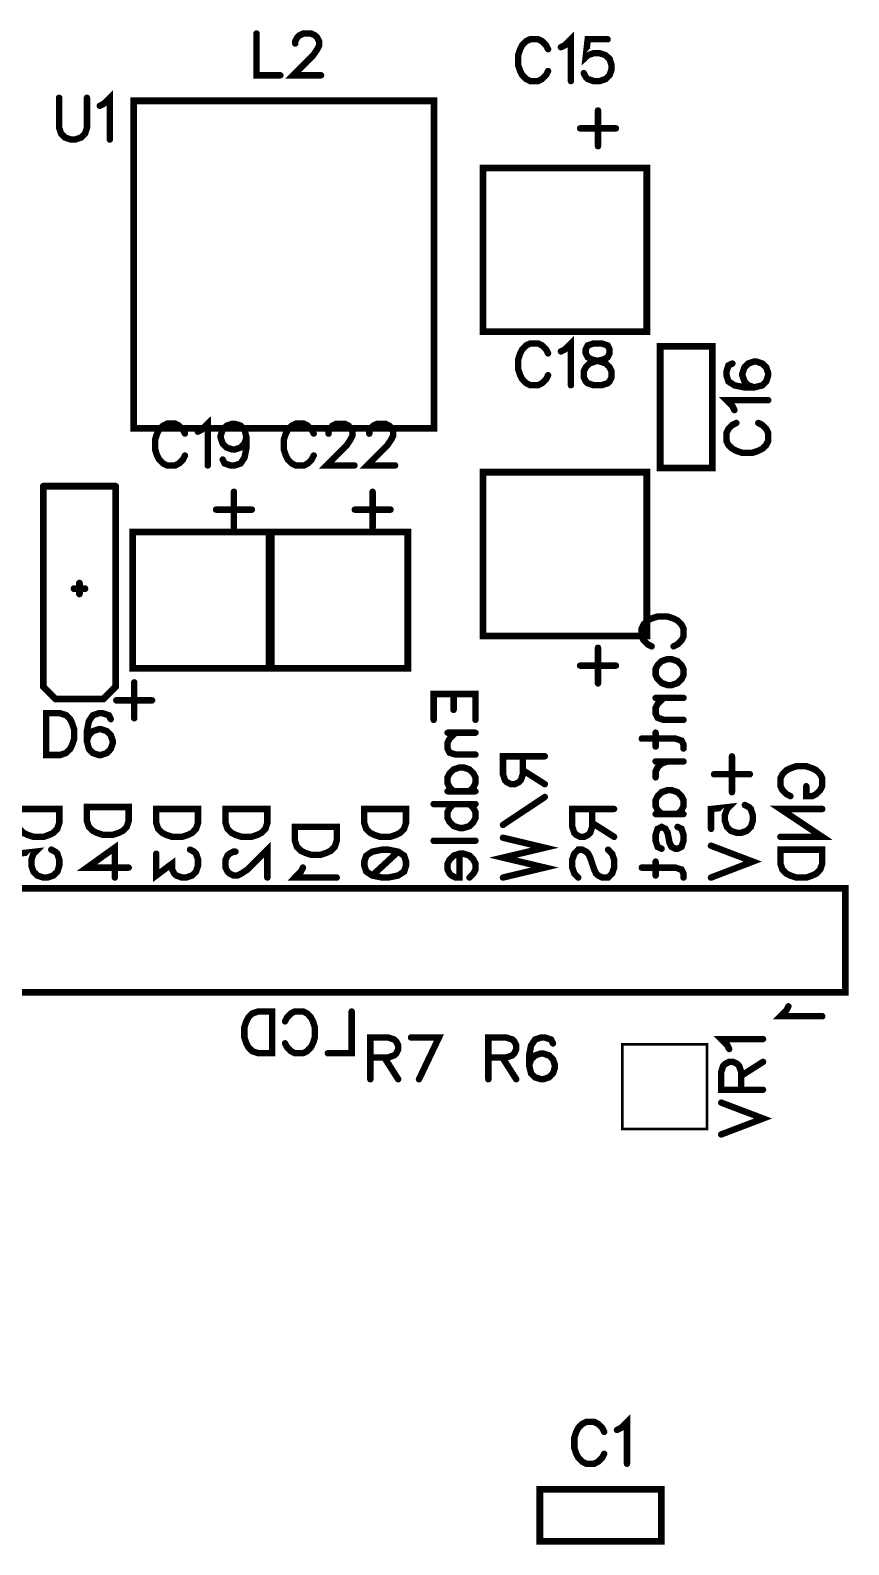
# Model space of a CAD drawing. Extents: x 0.01 to 6.15, y 0 to 8.66.
# Drawn here: x 1.729 to 2.909, y 6.451 to 8.636 of the extents above; entities that cross this region are included whole.
import ezdxf

# ---------------------------------------------------------------- set-up
doc = ezdxf.new("R2010")
doc.units = 0
doc.layers.add('Top_Silk', color=2, linetype='CONTINUOUS')

msp = doc.modelspace()

# ---------------------------------------------------------------- linework, layer by layer
at = {"layer": 'Top_Silk', "linetype": 'CONTINUOUS'}
for points, const_width in [([(2.0553, 8.6309), (2.0553, 8.5706), (2.0897, 8.5706)], 0.0093), ([(2.1111, 8.6165), (2.1111, 8.6194), (2.114, 8.6251), (2.1169, 8.628), (2.1226, 8.6308), (2.1341, 8.6308), (2.1398, 8.628), (2.1427, 8.6251), (2.1456, 8.6194), (2.1456, 8.6137), (2.1427, 8.6079), (2.1369, 8.5993), (2.1082, 8.5706), (2.1484, 8.5706)], 0.0093), ([(2.4942, 8.6111), (2.5, 8.614), (2.5086, 8.6226), (2.5086, 8.5623)], 0.0093), ([(2.4757, 8.6083), (2.4728, 8.614), (2.4671, 8.6198), (2.4614, 8.6226), (2.4499, 8.6226), (2.4441, 8.6198), (2.4384, 8.614), (2.4355, 8.6083), (2.4326, 8.5997), (2.4326, 8.5853), (2.4355, 8.5767), (2.4384, 8.571), (2.4441, 8.5653), (2.4499, 8.5623), (2.4614, 8.5623), (2.4671, 8.5653), (2.4728, 8.571), (2.4757, 8.5767)], 0.0093), ([(2.5616, 8.6226), (2.5329, 8.6226), (2.53, 8.5968), (2.5329, 8.5996), (2.5415, 8.6025), (2.5501, 8.6025), (2.5587, 8.5996), (2.5645, 8.5939), (2.5673, 8.5853), (2.5673, 8.5796), (2.5645, 8.571), (2.5587, 8.5652), (2.5501, 8.5623), (2.5415, 8.5623), (2.5329, 8.5652), (2.53, 8.5681), (2.5271, 8.5738)], 0.0093), ([(1.7706, 8.5382), (1.7706, 8.4951), (1.7735, 8.4865), (1.7793, 8.4808), (1.7879, 8.4779), (1.7936, 8.4779), (1.8022, 8.4808), (1.808, 8.4865), (1.8108, 8.4951), (1.8108, 8.5382)], 0.0093), ([(1.8294, 8.5266), (1.8351, 8.5296), (1.8437, 8.5381), (1.8437, 8.4779)], 0.0093), ([(1.8781, 8.5338), (2.3112, 8.5338), (2.3112, 8.0613), (1.8781, 8.0613), (1.8781, 8.5338)], 0.0098), ([(2.5477, 8.5199), (2.5477, 8.4683)], 0.0093), ([(2.5219, 8.4941), (2.5736, 8.4941)], 0.0093), ([(2.6181, 8.4369), (2.3819, 8.4369), (2.3819, 8.2007), (2.6181, 8.2007), (2.6181, 8.4369)], 0.0098), ([(2.4942, 8.1723), (2.5, 8.1752), (2.5086, 8.1838), (2.5086, 8.1236)], 0.0093), ([(2.4757, 8.1695), (2.4729, 8.1752), (2.4671, 8.181), (2.4614, 8.1838), (2.4499, 8.1838), (2.4441, 8.181), (2.4384, 8.1752), (2.4355, 8.1695), (2.4327, 8.1609), (2.4327, 8.1465), (2.4355, 8.138), (2.4384, 8.1322), (2.4441, 8.1265), (2.4499, 8.1236), (2.4614, 8.1236), (2.4671, 8.1265), (2.4729, 8.1322), (2.4757, 8.138)], 0.0093), ([(2.5415, 8.1838), (2.5329, 8.1809), (2.53, 8.1752), (2.53, 8.1695), (2.5329, 8.1638), (2.5386, 8.1608), (2.5501, 8.158), (2.5587, 8.1551), (2.5644, 8.1494), (2.5673, 8.1437), (2.5673, 8.135), (2.5644, 8.1293), (2.5616, 8.1264), (2.553, 8.1236), (2.5415, 8.1236), (2.5329, 8.1264), (2.53, 8.1293), (2.5272, 8.135), (2.5272, 8.1437), (2.53, 8.1494), (2.5358, 8.1551), (2.5443, 8.158), (2.5558, 8.1608), (2.5616, 8.1638), (2.5644, 8.1695), (2.5644, 8.1752), (2.5616, 8.1809), (2.553, 8.1838), (2.5415, 8.1838)], 0.0093), ([(2.7125, 8.1796), (2.6374, 8.1796), (2.6374, 8.0043), (2.7125, 8.0043), (2.7125, 8.1796)], 0.0098), ([(2.7415, 8.1549), (2.7358, 8.1521), (2.733, 8.1435), (2.733, 8.1378), (2.7358, 8.1291), (2.7444, 8.1234), (2.7588, 8.1205), (2.7731, 8.1205), (2.7846, 8.1234), (2.7903, 8.1291), (2.7932, 8.1378), (2.7932, 8.1406), (2.7903, 8.1492), (2.7846, 8.1549), (2.7759, 8.1578), (2.7731, 8.1578), (2.7645, 8.1549), (2.7588, 8.1492), (2.7559, 8.1406), (2.7559, 8.1378), (2.7588, 8.1291), (2.7645, 8.1234), (2.7731, 8.1205)], 0.0093), ([(2.7444, 8.0876), (2.7415, 8.0934), (2.733, 8.102), (2.7932, 8.102)], 0.0093), ([(1.9521, 8.0538), (1.9493, 8.0595), (1.9435, 8.0652), (1.9378, 8.0681), (1.9263, 8.0681), (1.9205, 8.0652), (1.9148, 8.0595), (1.9119, 8.0538), (1.9091, 8.0452), (1.9091, 8.0308), (1.9119, 8.0222), (1.9148, 8.0164), (1.9205, 8.0107), (1.9263, 8.0078), (1.9378, 8.0078), (1.9435, 8.0107), (1.9493, 8.0164), (1.9521, 8.0222)], 0.0093), ([(1.9706, 8.0566), (1.9764, 8.0595), (1.985, 8.068), (1.985, 8.0078)], 0.0093), ([(2.0409, 8.048), (2.038, 8.0394), (2.0323, 8.0336), (2.0237, 8.0308), (2.0208, 8.0308), (2.0122, 8.0336), (2.0065, 8.0394), (2.0036, 8.048), (2.0036, 8.0509), (2.0065, 8.0595), (2.0122, 8.0652), (2.0208, 8.068), (2.0237, 8.068), (2.0323, 8.0652), (2.038, 8.0595), (2.0409, 8.048), (2.0409, 8.0336), (2.038, 8.0193), (2.0323, 8.0107), (2.0237, 8.0078), (2.0179, 8.0078), (2.0093, 8.0107), (2.0065, 8.0164)], 0.0093), ([(2.1378, 8.0538), (2.1349, 8.0595), (2.1292, 8.0652), (2.1235, 8.0681), (2.112, 8.0681), (2.1062, 8.0652), (2.1005, 8.0595), (2.0976, 8.0538), (2.0947, 8.0452), (2.0947, 8.0308), (2.0976, 8.0222), (2.1005, 8.0164), (2.1062, 8.0107), (2.112, 8.0078), (2.1235, 8.0078), (2.1292, 8.0107), (2.1349, 8.0164), (2.1378, 8.0222)], 0.0093), ([(2.1592, 8.0537), (2.1592, 8.0566), (2.1621, 8.0623), (2.1649, 8.0652), (2.1707, 8.068), (2.1822, 8.068), (2.1879, 8.0652), (2.1907, 8.0623), (2.1937, 8.0566), (2.1937, 8.0509), (2.1907, 8.0451), (2.185, 8.0365), (2.1563, 8.0078), (2.1965, 8.0078)], 0.0093), ([(2.2179, 8.0537), (2.2179, 8.0566), (2.2208, 8.0623), (2.2237, 8.0652), (2.2294, 8.068), (2.2409, 8.068), (2.2466, 8.0652), (2.2495, 8.0623), (2.2524, 8.0566), (2.2524, 8.0509), (2.2495, 8.0451), (2.2437, 8.0365), (2.215, 8.0078), (2.2552, 8.0078)], 0.0093), ([(2.7472, 8.0691), (2.7415, 8.0662), (2.7357, 8.0605), (2.7329, 8.0547), (2.7329, 8.0433), (2.7357, 8.0375), (2.7415, 8.0318), (2.7472, 8.0289), (2.7558, 8.026), (2.7702, 8.026), (2.7788, 8.0289), (2.7846, 8.0318), (2.7903, 8.0375), (2.7932, 8.0433), (2.7932, 8.0547), (2.7903, 8.0605), (2.7846, 8.0662), (2.7788, 8.0691)], 0.0093), ([(2.3819, 7.7619), (2.6181, 7.7619), (2.6181, 7.9981), (2.3819, 7.9981), (2.3819, 7.7619)], 0.0098), ([(1.7478, 7.9779), (1.7478, 7.6886)], 0.0098), ([(1.7478, 7.9779), (1.8521, 7.9779)], 0.0098), ([(1.8521, 7.9779), (1.8521, 7.6886)], 0.0098), ([(2.0227, 7.9699), (2.0227, 7.9183)], 0.0093), ([(2.2227, 7.9699), (2.2227, 7.9183)], 0.0093), ([(1.9969, 7.9441), (2.0486, 7.9441)], 0.0093), ([(2.1969, 7.9441), (2.2486, 7.9441)], 0.0093), ([(2.0734, 7.9119), (1.8766, 7.9119), (1.8766, 7.7151), (2.0734, 7.7151), (2.0734, 7.9119)], 0.0098), ([(2.2734, 7.9119), (2.0766, 7.9119), (2.0766, 7.7151), (2.2734, 7.7151), (2.2734, 7.9119)], 0.0098), ([(1.8, 7.8381), (1.8, 7.8225)], 0.0098), ([(1.7922, 7.8301), (1.8078, 7.8301)], 0.0098), ([(2.625, 7.7469), (2.6193, 7.7498), (2.6136, 7.7555), (2.6107, 7.7612), (2.6107, 7.7727), (2.6136, 7.7785), (2.6193, 7.7842), (2.625, 7.7871), (2.6337, 7.7899), (2.6481, 7.7899), (2.6566, 7.7871), (2.6624, 7.7842), (2.6681, 7.7785), (2.671, 7.7727), (2.671, 7.7612), (2.6681, 7.7555), (2.6624, 7.7498), (2.6566, 7.7469)], 0.0093), ([(2.5477, 7.7449), (2.5477, 7.6933)], 0.0093), ([(2.5219, 7.7191), (2.5736, 7.7191)], 0.0093), ([(2.6308, 7.7141), (2.6337, 7.7198), (2.6394, 7.7255), (2.6481, 7.7284), (2.6538, 7.7284), (2.6624, 7.7255), (2.6681, 7.7198), (2.671, 7.7141), (2.671, 7.7054), (2.6681, 7.6997), (2.6624, 7.694), (2.6538, 7.691), (2.6481, 7.691), (2.6394, 7.694), (2.6337, 7.6997), (2.6308, 7.7054), (2.6308, 7.7141)], 0.0093), ([(1.7478, 7.6886), (1.7656, 7.6708)], 0.0098), ([(1.8521, 7.6886), (1.8344, 7.6708)], 0.0098), ([(1.879, 7.6949), (1.879, 7.6432)], 0.0093), ([(1.7656, 7.6708), (1.8344, 7.6708)], 0.0098), ([(1.8532, 7.669), (1.9048, 7.669)], 0.0093), ([(2.3107, 7.6409), (2.3107, 7.6781), (2.371, 7.6781), (2.371, 7.6409)], 0.0093), ([(2.3395, 7.6781), (2.3395, 7.6552)], 0.0093), ([(2.6308, 7.6725), (2.671, 7.6725)], 0.0093), ([(2.6423, 7.6725), (2.6337, 7.6639), (2.6308, 7.6581), (2.6308, 7.6496), (2.6337, 7.6438), (2.6423, 7.6409), (2.671, 7.6409)], 0.0093), ([(1.752, 7.6504), (1.752, 7.5901), (1.7721, 7.5901), (1.7807, 7.5931), (1.7865, 7.5988), (1.7893, 7.6045), (1.7922, 7.6131), (1.7922, 7.6275), (1.7893, 7.6361), (1.7865, 7.6418), (1.7807, 7.6476), (1.7721, 7.6504), (1.752, 7.6504)], 0.0093), ([(1.8451, 7.6418), (1.8423, 7.6475), (1.8337, 7.6504), (1.8279, 7.6504), (1.8193, 7.6475), (1.8136, 7.6389), (1.8107, 7.6246), (1.8107, 7.6102), (1.8136, 7.5988), (1.8193, 7.593), (1.8279, 7.5901), (1.8308, 7.5901), (1.8394, 7.593), (1.8451, 7.5988), (1.848, 7.6074), (1.848, 7.6102), (1.8451, 7.6189), (1.8394, 7.6246), (1.8308, 7.6274), (1.8279, 7.6274), (1.8193, 7.6246), (1.8136, 7.6189), (1.8107, 7.6102)], 0.0093), ([(2.3308, 7.6223), (2.371, 7.6223)], 0.0093), ([(2.3423, 7.6223), (2.3337, 7.6137), (2.3308, 7.608), (2.3308, 7.5994), (2.3337, 7.5936), (2.3423, 7.5908), (2.371, 7.5908)], 0.0093), ([(2.6308, 7.6224), (2.6308, 7.6023)], 0.0093), ([(2.6107, 7.6138), (2.6595, 7.6138), (2.6681, 7.6109), (2.671, 7.6052), (2.671, 7.5995)], 0.0093), ([(2.4394, 7.5883), (2.4394, 7.5625), (2.4365, 7.5539), (2.4336, 7.5509), (2.4279, 7.5481), (2.4221, 7.5481), (2.4164, 7.5509), (2.4135, 7.5539), (2.4107, 7.5625), (2.4107, 7.5883), (2.471, 7.5883)], 0.0093), ([(2.6308, 7.5809), (2.671, 7.5809)], 0.0093), ([(2.6481, 7.5809), (2.6394, 7.578), (2.6337, 7.5723), (2.6308, 7.5665), (2.6308, 7.5579)], 0.0093), ([(2.7409, 7.5882), (2.7409, 7.5365)], 0.0093), ([(2.3395, 7.5378), (2.3337, 7.5435), (2.3308, 7.5493), (2.3308, 7.5579), (2.3337, 7.5636), (2.3395, 7.5693), (2.3481, 7.5722), (2.3538, 7.5722), (2.3624, 7.5693), (2.3681, 7.5636), (2.371, 7.5579), (2.371, 7.5493), (2.3681, 7.5435), (2.3624, 7.5378)], 0.0093), ([(2.4394, 7.5682), (2.471, 7.5481)], 0.0093), ([(2.715, 7.5624), (2.7667, 7.5624)], 0.0093), ([(2.8251, 7.5308), (2.8194, 7.5337), (2.8136, 7.5395), (2.8108, 7.5452), (2.8108, 7.5566), (2.8136, 7.5624), (2.8194, 7.5681), (2.8251, 7.571), (2.8337, 7.5739), (2.8481, 7.5739), (2.8566, 7.571), (2.8624, 7.5681), (2.8681, 7.5624), (2.871, 7.5566), (2.871, 7.5452), (2.8681, 7.5395), (2.8624, 7.5337), (2.8566, 7.5308), (2.8481, 7.5308), (2.8481, 7.5452)], 0.0093), ([(2.3308, 7.5378), (2.371, 7.5378)], 0.0093), ([(2.6394, 7.505), (2.6337, 7.5107), (2.6308, 7.5164), (2.6308, 7.525), (2.6337, 7.5308), (2.6394, 7.5365), (2.6481, 7.5394), (2.6538, 7.5394), (2.6624, 7.5365), (2.6681, 7.5308), (2.671, 7.525), (2.671, 7.5164), (2.6681, 7.5107), (2.6624, 7.505)], 0.0093), ([(1.7106, 7.5123), (1.7709, 7.5123), (1.7709, 7.4922), (1.768, 7.4836), (1.7623, 7.4778), (1.7565, 7.475), (1.748, 7.4721), (1.7336, 7.4721), (1.725, 7.475), (1.7192, 7.4778), (1.7135, 7.4836), (1.7106, 7.4922), (1.7106, 7.5123)], 0.0093), ([(1.8107, 7.5152), (1.871, 7.5152), (1.871, 7.4951), (1.8681, 7.4864), (1.8624, 7.4807), (1.8566, 7.4778), (1.8481, 7.475), (1.8337, 7.475), (1.8251, 7.4778), (1.8193, 7.4807), (1.8136, 7.4864), (1.8107, 7.4951), (1.8107, 7.5152)], 0.0093), ([(1.9107, 7.5123), (1.971, 7.5123), (1.971, 7.4922), (1.968, 7.4836), (1.9623, 7.4778), (1.9566, 7.475), (1.948, 7.4721), (1.9336, 7.4721), (1.925, 7.475), (1.9193, 7.4778), (1.9135, 7.4836), (1.9107, 7.4922), (1.9107, 7.5123)], 0.0093), ([(2.0106, 7.5123), (2.0709, 7.5123), (2.0709, 7.4922), (2.068, 7.4836), (2.0623, 7.4778), (2.0565, 7.475), (2.0479, 7.4721), (2.0335, 7.4721), (2.0249, 7.475), (2.0192, 7.4778), (2.0135, 7.4836), (2.0106, 7.4922), (2.0106, 7.5123)], 0.0093), ([(2.2106, 7.5123), (2.2709, 7.5123), (2.2709, 7.4922), (2.268, 7.4836), (2.2623, 7.4778), (2.2565, 7.475), (2.248, 7.4721), (2.2336, 7.4721), (2.225, 7.475), (2.2193, 7.4778), (2.2135, 7.4836), (2.2106, 7.4922), (2.2106, 7.5123)], 0.0093), ([(2.3107, 7.5193), (2.371, 7.5193)], 0.0093), ([(2.3395, 7.5193), (2.3337, 7.5135), (2.3308, 7.5078), (2.3308, 7.4992), (2.3337, 7.4935), (2.3395, 7.4877), (2.3481, 7.4849), (2.3538, 7.4849), (2.3624, 7.4877), (2.3681, 7.4935), (2.371, 7.4992), (2.371, 7.5078), (2.3681, 7.5135), (2.3624, 7.5193)], 0.0093), ([(2.471, 7.5296), (2.4107, 7.4894)], 0.0093), ([(2.5393, 7.5123), (2.5393, 7.4865), (2.5364, 7.4779), (2.5336, 7.475), (2.5279, 7.4721), (2.5221, 7.4721), (2.5164, 7.475), (2.5135, 7.4779), (2.5106, 7.4865), (2.5106, 7.5123), (2.5709, 7.5123)], 0.0093), ([(2.7107, 7.4836), (2.7107, 7.5122), (2.7365, 7.5151), (2.7337, 7.5122), (2.7307, 7.5036), (2.7307, 7.4951), (2.7337, 7.4864), (2.7394, 7.4807), (2.748, 7.4778), (2.7537, 7.4778), (2.7623, 7.4807), (2.7681, 7.4864), (2.7709, 7.4951), (2.7709, 7.5036), (2.7681, 7.5122), (2.7652, 7.5151), (2.7595, 7.518)], 0.0093), ([(2.8108, 7.4721), (2.871, 7.4721), (2.8108, 7.5123), (2.871, 7.5123)], 0.0093), ([(2.5393, 7.4922), (2.5709, 7.4721)], 0.0093), ([(2.6308, 7.505), (2.671, 7.505)], 0.0093), ([(2.1107, 7.4865), (2.171, 7.4865), (2.171, 7.4664), (2.1681, 7.4578), (2.1624, 7.452), (2.1566, 7.4492), (2.148, 7.4463), (2.1336, 7.4463), (2.125, 7.4492), (2.1193, 7.452), (2.1136, 7.4578), (2.1107, 7.4664), (2.1107, 7.4865)], 0.0093), ([(2.4107, 7.4708), (2.471, 7.4564), (2.4107, 7.4421), (2.471, 7.4278), (2.4107, 7.4134)], 0.0093), ([(2.6394, 7.4549), (2.6337, 7.4577), (2.6308, 7.4664), (2.6308, 7.475), (2.6337, 7.4836), (2.6394, 7.4864), (2.6451, 7.4836), (2.6481, 7.4778), (2.6509, 7.4635), (2.6538, 7.4577), (2.6595, 7.4549), (2.6624, 7.4549), (2.6681, 7.4577), (2.671, 7.4664), (2.671, 7.475), (2.6681, 7.4836), (2.6624, 7.4864)], 0.0093), ([(1.7107, 7.4192), (1.7107, 7.4478), (1.7365, 7.4507), (1.7336, 7.4478), (1.7307, 7.4392), (1.7307, 7.4306), (1.7336, 7.422), (1.7393, 7.4163), (1.748, 7.4134), (1.7537, 7.4134), (1.7623, 7.4163), (1.7681, 7.422), (1.7709, 7.4306), (1.7709, 7.4392), (1.7681, 7.4478), (1.7651, 7.4507), (1.7594, 7.4536)], 0.0093), ([(1.871, 7.4277), (1.8108, 7.4277), (1.8509, 7.4564), (1.8509, 7.4134)], 0.0093), ([(1.9107, 7.4478), (1.9107, 7.4163), (1.9337, 7.4335), (1.9337, 7.4249), (1.9365, 7.4192), (1.9394, 7.4163), (1.948, 7.4134), (1.9537, 7.4134), (1.9623, 7.4163), (1.9681, 7.422), (1.971, 7.4306), (1.971, 7.4393), (1.9681, 7.4478), (1.9652, 7.4507), (1.9595, 7.4536)], 0.0093), ([(2.025, 7.4507), (2.0221, 7.4507), (2.0164, 7.4478), (2.0135, 7.445), (2.0107, 7.4392), (2.0107, 7.4277), (2.0135, 7.422), (2.0164, 7.4192), (2.0221, 7.4163), (2.0278, 7.4163), (2.0336, 7.4192), (2.0422, 7.4249), (2.0709, 7.4536), (2.0709, 7.4134)], 0.0093), ([(2.2107, 7.4364), (2.2136, 7.445), (2.2222, 7.4507), (2.2365, 7.4536), (2.2451, 7.4536), (2.2595, 7.4507), (2.2681, 7.445), (2.2709, 7.4364), (2.2709, 7.4306), (2.2681, 7.422), (2.2595, 7.4163), (2.2451, 7.4134), (2.2365, 7.4134), (2.2222, 7.4163), (2.2136, 7.422), (2.2107, 7.4306), (2.2107, 7.4364)], 0.0093), ([(2.2222, 7.4163), (2.2595, 7.4507)], 0.0093), ([(2.3107, 7.4664), (2.371, 7.4664)], 0.0093), ([(2.3481, 7.4478), (2.3481, 7.4134), (2.3423, 7.4134), (2.3365, 7.4163), (2.3337, 7.4191), (2.3308, 7.4249), (2.3308, 7.4335), (2.3337, 7.4392), (2.3395, 7.445), (2.3481, 7.4478), (2.3538, 7.4478), (2.3624, 7.445), (2.3681, 7.4392), (2.371, 7.4335), (2.371, 7.4249), (2.3681, 7.4191), (2.3624, 7.4134)], 0.0093), ([(2.5192, 7.4134), (2.5135, 7.4191), (2.5106, 7.4277), (2.5106, 7.4392), (2.5135, 7.4478), (2.5192, 7.4536), (2.5249, 7.4536), (2.5307, 7.4507), (2.5336, 7.4478), (2.5364, 7.4421), (2.5422, 7.4249), (2.545, 7.4191), (2.548, 7.4163), (2.5537, 7.4134), (2.5623, 7.4134), (2.568, 7.4191), (2.5709, 7.4277), (2.5709, 7.4392), (2.568, 7.4478), (2.5623, 7.4536)], 0.0093), ([(2.7107, 7.4593), (2.7709, 7.4364), (2.7107, 7.4134)], 0.0093), ([(2.8108, 7.4536), (2.871, 7.4536), (2.871, 7.4335), (2.8681, 7.4249), (2.8624, 7.4191), (2.8566, 7.4163), (2.8481, 7.4134), (2.8337, 7.4134), (2.8251, 7.4163), (2.8194, 7.4191), (2.8136, 7.4249), (2.8108, 7.4335), (2.8108, 7.4536)], 0.0093), ([(2.1222, 7.4278), (2.1193, 7.422), (2.1108, 7.4134), (2.171, 7.4134)], 0.0093), ([(2.6107, 7.4277), (2.6595, 7.4277), (2.6681, 7.4249), (2.671, 7.4191), (2.671, 7.4134)], 0.0093), ([(2.6308, 7.4364), (2.6308, 7.4163)], 0.0093), ([(2.9043, 7.3978), (1.2793, 7.3978), (1.2793, 7.2477), (2.9043, 7.2477), (2.9043, 7.3978)], 0.0098), ([(2.8223, 7.2277), (2.8194, 7.222), (2.8108, 7.2133), (2.871, 7.2133)], 0.0093), ([(2.078, 7.2202), (2.078, 7.1599), (2.0579, 7.1599), (2.0493, 7.1629), (2.0435, 7.1686), (2.0406, 7.1743), (2.0378, 7.1829), (2.0378, 7.1973), (2.0406, 7.2059), (2.0435, 7.2116), (2.0493, 7.2174), (2.0579, 7.2202), (2.078, 7.2202)], 0.0093), ([(2.0965, 7.2059), (2.0994, 7.2116), (2.1051, 7.2174), (2.1108, 7.2202), (2.1223, 7.2202), (2.1281, 7.2174), (2.1338, 7.2116), (2.1367, 7.2059), (2.1395, 7.1973), (2.1395, 7.1829), (2.1367, 7.1743), (2.1338, 7.1686), (2.1281, 7.1629), (2.1223, 7.1599), (2.1108, 7.1599), (2.1051, 7.1629), (2.0994, 7.1686), (2.0965, 7.1743)], 0.0093), ([(2.1925, 7.2202), (2.1925, 7.1599), (2.1581, 7.1599)], 0.0093), ([(2.2194, 7.1539), (2.2452, 7.1539), (2.2538, 7.1568), (2.2568, 7.1597), (2.2596, 7.1654), (2.2596, 7.1712), (2.2568, 7.1769), (2.2538, 7.1798), (2.2452, 7.1826), (2.2194, 7.1826), (2.2194, 7.1224)], 0.0093), ([(2.2896, 7.1224), (2.3183, 7.1826), (2.2781, 7.1826)], 0.0093), ([(2.3896, 7.1539), (2.4154, 7.1539), (2.4241, 7.1568), (2.427, 7.1597), (2.4298, 7.1654), (2.4298, 7.1712), (2.427, 7.1769), (2.4241, 7.1798), (2.4154, 7.1826), (2.3896, 7.1826), (2.3896, 7.1224)], 0.0093), ([(2.4828, 7.174), (2.4799, 7.1797), (2.4713, 7.1826), (2.4656, 7.1826), (2.457, 7.1797), (2.4512, 7.1711), (2.4484, 7.1568), (2.4484, 7.1425), (2.4512, 7.131), (2.457, 7.1252), (2.4656, 7.1224), (2.4685, 7.1224), (2.477, 7.1252), (2.4828, 7.131), (2.4856, 7.1396), (2.4856, 7.1425), (2.4828, 7.1511), (2.477, 7.1568), (2.4685, 7.1596), (2.4656, 7.1596), (2.457, 7.1568), (2.4512, 7.1511), (2.4484, 7.1425)], 0.0093), ([(2.583, 7.1726), (2.705, 7.1726), (2.705, 7.0506), (2.583, 7.0506), (2.583, 7.1726)], 0.0039), ([(2.7369, 7.166), (2.734, 7.1718), (2.7254, 7.1804), (2.7857, 7.1804)], 0.0093), ([(2.2395, 7.1539), (2.2596, 7.1224)], 0.0093), ([(2.4097, 7.1539), (2.4298, 7.1224)], 0.0093), ([(2.7541, 7.1073), (2.7541, 7.1331), (2.7512, 7.1417), (2.7483, 7.1446), (2.7426, 7.1475), (2.7369, 7.1475), (2.7312, 7.1446), (2.7282, 7.1417), (2.7254, 7.1331), (2.7254, 7.1073), (2.7857, 7.1073)], 0.0093), ([(2.7541, 7.1274), (2.7857, 7.1475)], 0.0093), ([(2.7254, 7.0428), (2.7857, 7.0658), (2.7254, 7.0887)], 0.0093), ([(2.5566, 6.6138), (2.5537, 6.6195), (2.5479, 6.6253), (2.5422, 6.6281), (2.5308, 6.6281), (2.525, 6.6253), (2.5193, 6.6195), (2.5164, 6.6138), (2.5135, 6.6052), (2.5135, 6.5908), (2.5164, 6.5822), (2.5193, 6.5765), (2.525, 6.5708), (2.5308, 6.5678), (2.5422, 6.5678), (2.5479, 6.5708), (2.5537, 6.5765), (2.5566, 6.5822)], 0.0093), ([(2.5751, 6.6166), (2.5809, 6.6195), (2.5895, 6.6281), (2.5895, 6.5678)], 0.0093), ([(2.4639, 6.531), (2.6391, 6.531), (2.6391, 6.4559), (2.4639, 6.4559), (2.4639, 6.531)], 0.0098)]:
    msp.add_lwpolyline(points, dxfattribs=dict(at, const_width=const_width))
for points, const_width in [([(2.053, 8.6309, 1), (2.0576, 8.6309, 1), (2.053, 8.6309, 1)], 0.0046), ([(2.1088, 8.6165, 1), (2.1135, 8.6165, 1), (2.1088, 8.6165, 1)], 0.0046), ([(2.4734, 8.6083, 1), (2.478, 8.6083, 1), (2.4734, 8.6083, 1)], 0.0046), ([(2.4919, 8.6111, 1), (2.4965, 8.6111, 1), (2.4919, 8.6111, 1)], 0.0046), ([(2.5592, 8.6226, 1), (2.5639, 8.6226, 1), (2.5592, 8.6226, 1)], 0.0046), ([(2.0874, 8.5706, 1), (2.092, 8.5706, 1), (2.0874, 8.5706, 1)], 0.0046), ([(2.1461, 8.5706, 1), (2.1507, 8.5706, 1), (2.1461, 8.5706, 1)], 0.0046), ([(2.4734, 8.5767, 1), (2.478, 8.5767, 1), (2.4734, 8.5767, 1)], 0.0046), ([(2.5063, 8.5623, 1), (2.5109, 8.5623, 1), (2.5063, 8.5623, 1)], 0.0046), ([(2.5248, 8.5738, 1), (2.5294, 8.5738, 1), (2.5248, 8.5738, 1)], 0.0046), ([(1.7683, 8.5382, 1), (1.773, 8.5382, 1), (1.7683, 8.5382, 1)], 0.0046), ([(1.8085, 8.5382, 1), (1.8131, 8.5382, 1), (1.8085, 8.5382, 1)], 0.0046), ([(1.827, 8.5266, 1), (1.8317, 8.5266, 1), (1.827, 8.5266, 1)], 0.0046), ([(2.5454, 8.5199, 1), (2.55, 8.5199, 1), (2.5454, 8.5199, 1)], 0.0046), ([(2.5196, 8.4941, 1), (2.5242, 8.4941, 1), (2.5196, 8.4941, 1)], 0.0046), ([(2.5712, 8.4941, 1), (2.5759, 8.4941, 1), (2.5712, 8.4941, 1)], 0.0046), ([(1.8414, 8.4779, 1), (1.8461, 8.4779, 1), (1.8414, 8.4779, 1)], 0.0046), ([(2.5454, 8.4683, 1), (2.55, 8.4683, 1), (2.5454, 8.4683, 1)], 0.0046), ([(2.4734, 8.1695, 1), (2.478, 8.1695, 1), (2.4734, 8.1695, 1)], 0.0046), ([(2.4919, 8.1723, 1), (2.4966, 8.1723, 1), (2.4919, 8.1723, 1)], 0.0046), ([(2.5392, 8.1838, 1), (2.5438, 8.1838, 1), (2.5392, 8.1838, 1)], 0.0046), ([(2.7392, 8.1549, 1), (2.7438, 8.1549, 1), (2.7392, 8.1549, 1)], 0.0046), ([(2.4734, 8.138, 1), (2.478, 8.138, 1), (2.4734, 8.138, 1)], 0.0046), ([(2.5063, 8.1236, 1), (2.511, 8.1236, 1), (2.5063, 8.1236, 1)], 0.0046), ([(2.7708, 8.1205, 1), (2.7754, 8.1205, 1), (2.7708, 8.1205, 1)], 0.0046), ([(2.7909, 8.102, 1), (2.7955, 8.102, 1), (2.7909, 8.102, 1)], 0.0046), ([(2.7421, 8.0876, 1), (2.7467, 8.0876, 1), (2.7421, 8.0876, 1)], 0.0046), ([(1.9683, 8.0566, 1), (1.973, 8.0566, 1), (1.9683, 8.0566, 1)], 0.0046), ([(2.7449, 8.0691, 1), (2.7495, 8.0691, 1), (2.7449, 8.0691, 1)], 0.0046), ([(2.7765, 8.0691, 1), (2.7811, 8.0691, 1), (2.7765, 8.0691, 1)], 0.0046), ([(1.9498, 8.0538, 1), (1.9544, 8.0538, 1), (1.9498, 8.0538, 1)], 0.0046), ([(2.0386, 8.048, 1), (2.0432, 8.048, 1), (2.0386, 8.048, 1)], 0.0046), ([(2.1355, 8.0538, 1), (2.1401, 8.0538, 1), (2.1355, 8.0538, 1)], 0.0046), ([(2.1569, 8.0537, 1), (2.1615, 8.0537, 1), (2.1569, 8.0537, 1)], 0.0046), ([(2.2156, 8.0537, 1), (2.2203, 8.0537, 1), (2.2156, 8.0537, 1)], 0.0046), ([(1.9498, 8.0222, 1), (1.9544, 8.0222, 1), (1.9498, 8.0222, 1)], 0.0046), ([(2.0042, 8.0164, 1), (2.0088, 8.0164, 1), (2.0042, 8.0164, 1)], 0.0046), ([(2.1355, 8.0222, 1), (2.1401, 8.0222, 1), (2.1355, 8.0222, 1)], 0.0046), ([(1.9827, 8.0078, 1), (1.9873, 8.0078, 1), (1.9827, 8.0078, 1)], 0.0046), ([(2.1942, 8.0078, 1), (2.1988, 8.0078, 1), (2.1942, 8.0078, 1)], 0.0046), ([(2.2529, 8.0078, 1), (2.2575, 8.0078, 1), (2.2529, 8.0078, 1)], 0.0046), ([(1.7454, 7.9779, 1), (1.7503, 7.9779, 1), (1.7454, 7.9779, 1)], 0.0049), ([(1.7454, 7.9779, 1), (1.7503, 7.9779, 1), (1.7454, 7.9779, 1)], 0.0049), ([(1.8497, 7.9779, 1), (1.8546, 7.9779, 1), (1.8497, 7.9779, 1)], 0.0049), ([(1.8497, 7.9779, 1), (1.8546, 7.9779, 1), (1.8497, 7.9779, 1)], 0.0049), ([(2.0204, 7.9699, 1), (2.025, 7.9699, 1), (2.0204, 7.9699, 1)], 0.0046), ([(2.2204, 7.9699, 1), (2.225, 7.9699, 1), (2.2204, 7.9699, 1)], 0.0046), ([(1.9946, 7.9441, 1), (1.9992, 7.9441, 1), (1.9946, 7.9441, 1)], 0.0046), ([(2.0462, 7.9441, 1), (2.0509, 7.9441, 1), (2.0462, 7.9441, 1)], 0.0046), ([(2.1946, 7.9441, 1), (2.1992, 7.9441, 1), (2.1946, 7.9441, 1)], 0.0046), ([(2.2462, 7.9441, 1), (2.2509, 7.9441, 1), (2.2462, 7.9441, 1)], 0.0046), ([(2.0204, 7.9183, 1), (2.025, 7.9183, 1), (2.0204, 7.9183, 1)], 0.0046), ([(2.2204, 7.9183, 1), (2.225, 7.9183, 1), (2.2204, 7.9183, 1)], 0.0046), ([(1.7975, 7.8381, 1), (1.8024, 7.8381, 1), (1.7975, 7.8381, 1)], 0.0049), ([(1.7897, 7.8301, 1), (1.7946, 7.8301, 1), (1.7897, 7.8301, 1)], 0.0049), ([(1.7975, 7.8225, 1), (1.8024, 7.8225, 1), (1.7975, 7.8225, 1)], 0.0049), ([(1.8053, 7.8301, 1), (1.8103, 7.8301, 1), (1.8053, 7.8301, 1)], 0.0049), ([(2.5454, 7.7449, 1), (2.55, 7.7449, 1), (2.5454, 7.7449, 1)], 0.0046), ([(2.6227, 7.7469, 1), (2.6274, 7.7469, 1), (2.6227, 7.7469, 1)], 0.0046), ([(2.6543, 7.7469, 1), (2.6589, 7.7469, 1), (2.6543, 7.7469, 1)], 0.0046), ([(2.5196, 7.7191, 1), (2.5242, 7.7191, 1), (2.5196, 7.7191, 1)], 0.0046), ([(2.5712, 7.7191, 1), (2.5759, 7.7191, 1), (2.5712, 7.7191, 1)], 0.0046), ([(2.6285, 7.7141, 1), (2.6331, 7.7141, 1), (2.6285, 7.7141, 1)], 0.0046), ([(1.7454, 7.6886, 1), (1.7503, 7.6886, 1), (1.7454, 7.6886, 1)], 0.0049), ([(1.7454, 7.6886, 1), (1.7503, 7.6886, 1), (1.7454, 7.6886, 1)], 0.0049), ([(1.8497, 7.6886, 1), (1.8546, 7.6886, 1), (1.8497, 7.6886, 1)], 0.0049), ([(1.8497, 7.6886, 1), (1.8546, 7.6886, 1), (1.8497, 7.6886, 1)], 0.0049), ([(1.8766, 7.6949, 1), (1.8813, 7.6949, 1), (1.8766, 7.6949, 1)], 0.0046), ([(2.5454, 7.6933, 1), (2.55, 7.6933, 1), (2.5454, 7.6933, 1)], 0.0046), ([(1.7631, 7.6708, 1), (1.768, 7.6708, 1), (1.7631, 7.6708, 1)], 0.0049), ([(1.7631, 7.6708, 1), (1.768, 7.6708, 1), (1.7631, 7.6708, 1)], 0.0049), ([(1.832, 7.6708, 1), (1.8369, 7.6708, 1), (1.832, 7.6708, 1)], 0.0049), ([(1.832, 7.6708, 1), (1.8369, 7.6708, 1), (1.832, 7.6708, 1)], 0.0049), ([(1.8508, 7.669, 1), (1.8555, 7.669, 1), (1.8508, 7.669, 1)], 0.0046), ([(1.9025, 7.669, 1), (1.9071, 7.669, 1), (1.9025, 7.669, 1)], 0.0046), ([(2.3371, 7.6781, 1), (2.3418, 7.6781, 1), (2.3371, 7.6781, 1)], 0.0046), ([(2.6285, 7.6725, 1), (2.6331, 7.6725, 1), (2.6285, 7.6725, 1)], 0.0046), ([(2.64, 7.6725, 1), (2.6446, 7.6725, 1), (2.64, 7.6725, 1)], 0.0046), ([(2.6687, 7.6725, 1), (2.6733, 7.6725, 1), (2.6687, 7.6725, 1)], 0.0046), ([(1.7497, 7.6504, 1), (1.7543, 7.6504, 1), (1.7497, 7.6504, 1)], 0.0046), ([(1.8428, 7.6418, 1), (1.8474, 7.6418, 1), (1.8428, 7.6418, 1)], 0.0046), ([(1.8766, 7.6432, 1), (1.8813, 7.6432, 1), (1.8766, 7.6432, 1)], 0.0046), ([(2.3371, 7.6552, 1), (2.3418, 7.6552, 1), (2.3371, 7.6552, 1)], 0.0046), ([(2.3084, 7.6409, 1), (2.3131, 7.6409, 1), (2.3084, 7.6409, 1)], 0.0046), ([(2.3285, 7.6223, 1), (2.3331, 7.6223, 1), (2.3285, 7.6223, 1)], 0.0046), ([(2.34, 7.6223, 1), (2.3446, 7.6223, 1), (2.34, 7.6223, 1)], 0.0046), ([(2.3687, 7.6409, 1), (2.3733, 7.6409, 1), (2.3687, 7.6409, 1)], 0.0046), ([(2.3687, 7.6223, 1), (2.3733, 7.6223, 1), (2.3687, 7.6223, 1)], 0.0046), ([(2.6285, 7.6224, 1), (2.6331, 7.6224, 1), (2.6285, 7.6224, 1)], 0.0046), ([(2.6687, 7.6409, 1), (2.6733, 7.6409, 1), (2.6687, 7.6409, 1)], 0.0046), ([(1.8084, 7.6102, 1), (1.813, 7.6102, 1), (1.8084, 7.6102, 1)], 0.0046), ([(2.6084, 7.6138, 1), (2.613, 7.6138, 1), (2.6084, 7.6138, 1)], 0.0046), ([(2.6285, 7.6023, 1), (2.6331, 7.6023, 1), (2.6285, 7.6023, 1)], 0.0046), ([(2.6687, 7.5995, 1), (2.6733, 7.5995, 1), (2.6687, 7.5995, 1)], 0.0046), ([(2.3687, 7.5908, 1), (2.3733, 7.5908, 1), (2.3687, 7.5908, 1)], 0.0046), ([(2.4371, 7.5883, 1), (2.4417, 7.5883, 1), (2.4371, 7.5883, 1)], 0.0046), ([(2.4686, 7.5883, 1), (2.4733, 7.5883, 1), (2.4686, 7.5883, 1)], 0.0046), ([(2.6285, 7.5809, 1), (2.6331, 7.5809, 1), (2.6285, 7.5809, 1)], 0.0046), ([(2.6457, 7.5809, 1), (2.6504, 7.5809, 1), (2.6457, 7.5809, 1)], 0.0046), ([(2.6687, 7.5809, 1), (2.6733, 7.5809, 1), (2.6687, 7.5809, 1)], 0.0046), ([(2.7385, 7.5882, 1), (2.7432, 7.5882, 1), (2.7385, 7.5882, 1)], 0.0046), ([(2.4371, 7.5682, 1), (2.4417, 7.5682, 1), (2.4371, 7.5682, 1)], 0.0046), ([(2.6285, 7.5579, 1), (2.6331, 7.5579, 1), (2.6285, 7.5579, 1)], 0.0046), ([(2.7127, 7.5624, 1), (2.7173, 7.5624, 1), (2.7127, 7.5624, 1)], 0.0046), ([(2.7643, 7.5624, 1), (2.769, 7.5624, 1), (2.7643, 7.5624, 1)], 0.0046), ([(2.3285, 7.5378, 1), (2.3331, 7.5378, 1), (2.3285, 7.5378, 1)], 0.0046), ([(2.3371, 7.5378, 1), (2.3418, 7.5378, 1), (2.3371, 7.5378, 1)], 0.0046), ([(2.3601, 7.5378, 1), (2.3647, 7.5378, 1), (2.3601, 7.5378, 1)], 0.0046), ([(2.3687, 7.5378, 1), (2.3733, 7.5378, 1), (2.3687, 7.5378, 1)], 0.0046), ([(2.4686, 7.5481, 1), (2.4733, 7.5481, 1), (2.4686, 7.5481, 1)], 0.0046), ([(2.7385, 7.5365, 1), (2.7432, 7.5365, 1), (2.7385, 7.5365, 1)], 0.0046), ([(2.8458, 7.5452, 1), (2.8504, 7.5452, 1), (2.8458, 7.5452, 1)], 0.0046), ([(1.8084, 7.5152, 1), (1.813, 7.5152, 1), (1.8084, 7.5152, 1)], 0.0046), ([(1.9083, 7.5123, 1), (1.913, 7.5123, 1), (1.9083, 7.5123, 1)], 0.0046), ([(2.0083, 7.5123, 1), (2.0129, 7.5123, 1), (2.0083, 7.5123, 1)], 0.0046), ([(2.2083, 7.5123, 1), (2.213, 7.5123, 1), (2.2083, 7.5123, 1)], 0.0046), ([(2.3084, 7.5193, 1), (2.3131, 7.5193, 1), (2.3084, 7.5193, 1)], 0.0046), ([(2.3371, 7.5193, 1), (2.3418, 7.5193, 1), (2.3371, 7.5193, 1)], 0.0046), ([(2.3601, 7.5193, 1), (2.3647, 7.5193, 1), (2.3601, 7.5193, 1)], 0.0046), ([(2.3687, 7.5193, 1), (2.3733, 7.5193, 1), (2.3687, 7.5193, 1)], 0.0046), ([(2.4686, 7.5296, 1), (2.4733, 7.5296, 1), (2.4686, 7.5296, 1)], 0.0046), ([(2.537, 7.5123, 1), (2.5416, 7.5123, 1), (2.537, 7.5123, 1)], 0.0046), ([(2.5686, 7.5123, 1), (2.5732, 7.5123, 1), (2.5686, 7.5123, 1)], 0.0046), ([(2.7571, 7.518, 1), (2.7618, 7.518, 1), (2.7571, 7.518, 1)], 0.0046), ([(2.8228, 7.5308, 1), (2.8274, 7.5308, 1), (2.8228, 7.5308, 1)], 0.0046), ([(2.8687, 7.5123, 1), (2.8734, 7.5123, 1), (2.8687, 7.5123, 1)], 0.0046), ([(2.4084, 7.4894, 1), (2.4131, 7.4894, 1), (2.4084, 7.4894, 1)], 0.0046), ([(2.537, 7.4922, 1), (2.5416, 7.4922, 1), (2.537, 7.4922, 1)], 0.0046), ([(2.6285, 7.505, 1), (2.6331, 7.505, 1), (2.6285, 7.505, 1)], 0.0046), ([(2.6371, 7.505, 1), (2.6417, 7.505, 1), (2.6371, 7.505, 1)], 0.0046), ([(2.6601, 7.505, 1), (2.6647, 7.505, 1), (2.6601, 7.505, 1)], 0.0046), ([(2.6687, 7.505, 1), (2.6733, 7.505, 1), (2.6687, 7.505, 1)], 0.0046), ([(2.1084, 7.4865, 1), (2.113, 7.4865, 1), (2.1084, 7.4865, 1)], 0.0046), ([(2.4084, 7.4708, 1), (2.413, 7.4708, 1), (2.4084, 7.4708, 1)], 0.0046), ([(2.5686, 7.4721, 1), (2.5732, 7.4721, 1), (2.5686, 7.4721, 1)], 0.0046), ([(2.6601, 7.4864, 1), (2.6647, 7.4864, 1), (2.6601, 7.4864, 1)], 0.0046), ([(2.7084, 7.4836, 1), (2.713, 7.4836, 1), (2.7084, 7.4836, 1)], 0.0046), ([(2.8084, 7.4721, 1), (2.8131, 7.4721, 1), (2.8084, 7.4721, 1)], 0.0046), ([(1.7571, 7.4536, 1), (1.7618, 7.4536, 1), (1.7571, 7.4536, 1)], 0.0046), ([(1.9084, 7.4478, 1), (1.913, 7.4478, 1), (1.9084, 7.4478, 1)], 0.0046), ([(1.9572, 7.4536, 1), (1.9618, 7.4536, 1), (1.9572, 7.4536, 1)], 0.0046), ([(2.0227, 7.4507, 1), (2.0273, 7.4507, 1), (2.0227, 7.4507, 1)], 0.0046), ([(2.2571, 7.4507, 1), (2.2618, 7.4507, 1), (2.2571, 7.4507, 1)], 0.0046), ([(2.3084, 7.4664, 1), (2.3131, 7.4664, 1), (2.3084, 7.4664, 1)], 0.0046), ([(2.3458, 7.4478, 1), (2.3504, 7.4478, 1), (2.3458, 7.4478, 1)], 0.0046), ([(2.3687, 7.4664, 1), (2.3733, 7.4664, 1), (2.3687, 7.4664, 1)], 0.0046), ([(2.56, 7.4536, 1), (2.5646, 7.4536, 1), (2.56, 7.4536, 1)], 0.0046), ([(2.6371, 7.4549, 1), (2.6417, 7.4549, 1), (2.6371, 7.4549, 1)], 0.0046), ([(2.7083, 7.4593, 1), (2.713, 7.4593, 1), (2.7083, 7.4593, 1)], 0.0046), ([(2.8084, 7.4536, 1), (2.8131, 7.4536, 1), (2.8084, 7.4536, 1)], 0.0046), ([(1.8687, 7.4277, 1), (1.8733, 7.4277, 1), (1.8687, 7.4277, 1)], 0.0046), ([(2.1199, 7.4278, 1), (2.1246, 7.4278, 1), (2.1199, 7.4278, 1)], 0.0046), ([(2.2084, 7.4364, 1), (2.213, 7.4364, 1), (2.2084, 7.4364, 1)], 0.0046), ([(2.6084, 7.4277, 1), (2.613, 7.4277, 1), (2.6084, 7.4277, 1)], 0.0046), ([(2.6285, 7.4364, 1), (2.6331, 7.4364, 1), (2.6285, 7.4364, 1)], 0.0046), ([(1.8486, 7.4134, 1), (1.8532, 7.4134, 1), (1.8486, 7.4134, 1)], 0.0046), ([(2.0686, 7.4134, 1), (2.0732, 7.4134, 1), (2.0686, 7.4134, 1)], 0.0046), ([(2.1687, 7.4134, 1), (2.1733, 7.4134, 1), (2.1687, 7.4134, 1)], 0.0046), ([(2.2199, 7.4163, 1), (2.2245, 7.4163, 1), (2.2199, 7.4163, 1)], 0.0046), ([(2.3601, 7.4134, 1), (2.3647, 7.4134, 1), (2.3601, 7.4134, 1)], 0.0046), ([(2.4084, 7.4134, 1), (2.413, 7.4134, 1), (2.4084, 7.4134, 1)], 0.0046), ([(2.5169, 7.4134, 1), (2.5216, 7.4134, 1), (2.5169, 7.4134, 1)], 0.0046), ([(2.6285, 7.4163, 1), (2.6331, 7.4163, 1), (2.6285, 7.4163, 1)], 0.0046), ([(2.6687, 7.4134, 1), (2.6733, 7.4134, 1), (2.6687, 7.4134, 1)], 0.0046), ([(2.7083, 7.4134, 1), (2.713, 7.4134, 1), (2.7083, 7.4134, 1)], 0.0046), ([(2.82, 7.2277, 1), (2.8246, 7.2277, 1), (2.82, 7.2277, 1)], 0.0046), ([(2.0757, 7.2202, 1), (2.0803, 7.2202, 1), (2.0757, 7.2202, 1)], 0.0046), ([(2.0942, 7.2059, 1), (2.0988, 7.2059, 1), (2.0942, 7.2059, 1)], 0.0046), ([(2.1902, 7.2202, 1), (2.1948, 7.2202, 1), (2.1902, 7.2202, 1)], 0.0046), ([(2.8687, 7.2133, 1), (2.8734, 7.2133, 1), (2.8687, 7.2133, 1)], 0.0046), ([(2.2758, 7.1826, 1), (2.2804, 7.1826, 1), (2.2758, 7.1826, 1)], 0.0046), ([(2.0942, 7.1743, 1), (2.0988, 7.1743, 1), (2.0942, 7.1743, 1)], 0.0046), ([(2.4805, 7.174, 1), (2.4851, 7.174, 1), (2.4805, 7.174, 1)], 0.0046), ([(2.7346, 7.166, 1), (2.7392, 7.166, 1), (2.7346, 7.166, 1)], 0.0046), ([(2.7834, 7.1804, 1), (2.788, 7.1804, 1), (2.7834, 7.1804, 1)], 0.0046), ([(2.1558, 7.1599, 1), (2.1604, 7.1599, 1), (2.1558, 7.1599, 1)], 0.0046), ([(2.2171, 7.1539, 1), (2.2217, 7.1539, 1), (2.2171, 7.1539, 1)], 0.0046), ([(2.2372, 7.1539, 1), (2.2418, 7.1539, 1), (2.2372, 7.1539, 1)], 0.0046), ([(2.3873, 7.1539, 1), (2.392, 7.1539, 1), (2.3873, 7.1539, 1)], 0.0046), ([(2.4074, 7.1539, 1), (2.4121, 7.1539, 1), (2.4074, 7.1539, 1)], 0.0046), ([(2.446, 7.1425, 1), (2.4507, 7.1425, 1), (2.446, 7.1425, 1)], 0.0046), ([(2.7834, 7.1475, 1), (2.788, 7.1475, 1), (2.7834, 7.1475, 1)], 0.0046), ([(2.2171, 7.1224, 1), (2.2217, 7.1224, 1), (2.2171, 7.1224, 1)], 0.0046), ([(2.2573, 7.1224, 1), (2.2619, 7.1224, 1), (2.2573, 7.1224, 1)], 0.0046), ([(2.2873, 7.1224, 1), (2.2919, 7.1224, 1), (2.2873, 7.1224, 1)], 0.0046), ([(2.3873, 7.1224, 1), (2.392, 7.1224, 1), (2.3873, 7.1224, 1)], 0.0046), ([(2.4275, 7.1224, 1), (2.4321, 7.1224, 1), (2.4275, 7.1224, 1)], 0.0046), ([(2.7518, 7.1274, 1), (2.7564, 7.1274, 1), (2.7518, 7.1274, 1)], 0.0046), ([(2.7518, 7.1073, 1), (2.7564, 7.1073, 1), (2.7518, 7.1073, 1)], 0.0046), ([(2.7834, 7.1073, 1), (2.788, 7.1073, 1), (2.7834, 7.1073, 1)], 0.0046), ([(2.7231, 7.0887, 1), (2.7277, 7.0887, 1), (2.7231, 7.0887, 1)], 0.0046), ([(2.7231, 7.0428, 1), (2.7277, 7.0428, 1), (2.7231, 7.0428, 1)], 0.0046), ([(2.5728, 6.6166, 1), (2.5774, 6.6166, 1), (2.5728, 6.6166, 1)], 0.0046), ([(2.5542, 6.6138, 1), (2.5589, 6.6138, 1), (2.5542, 6.6138, 1)], 0.0046), ([(2.5542, 6.5822, 1), (2.5589, 6.5822, 1), (2.5542, 6.5822, 1)], 0.0046), ([(2.5872, 6.5678, 1), (2.5918, 6.5678, 1), (2.5872, 6.5678, 1)], 0.0046)]:
    msp.add_lwpolyline(points, format="xyb", dxfattribs=dict(at, const_width=const_width))

doc.saveas('drawing.dxf')
